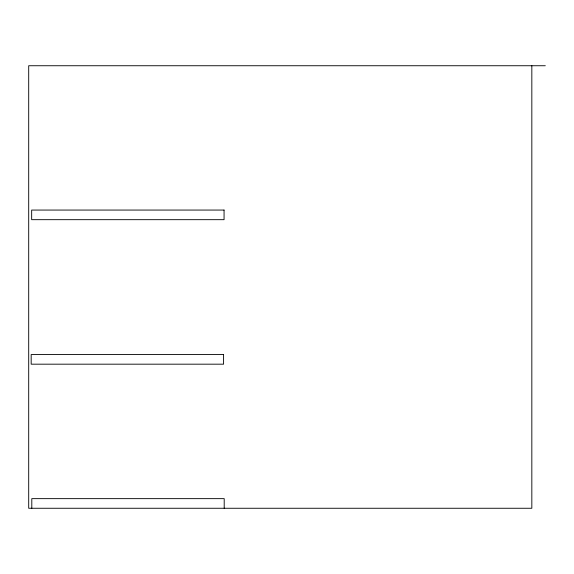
<?xml version="1.0" encoding="UTF-8"?>
<svg xmlns="http://www.w3.org/2000/svg" width="574" height="574" viewBox="0 0 574 574"><rect width="100%" height="100%" fill="white"/><g stroke="black" fill="none" stroke-linecap="round" stroke-linejoin="round"><path stroke-width="0.86" d="M545.3 65.737L28.7 65.737L28.7 508.263L531.833 508.263L531.833 65.737M224.204 508.263L224.204 498.641L31.8 498.641L31.8 508.263M224.061 210.062L31.663 210.062L31.663 219.677L224.061 219.677L224.061 210.062M223.58 354.56L31.175 354.56L31.175 364.181L223.58 364.181L223.58 354.56"/></g></svg>
